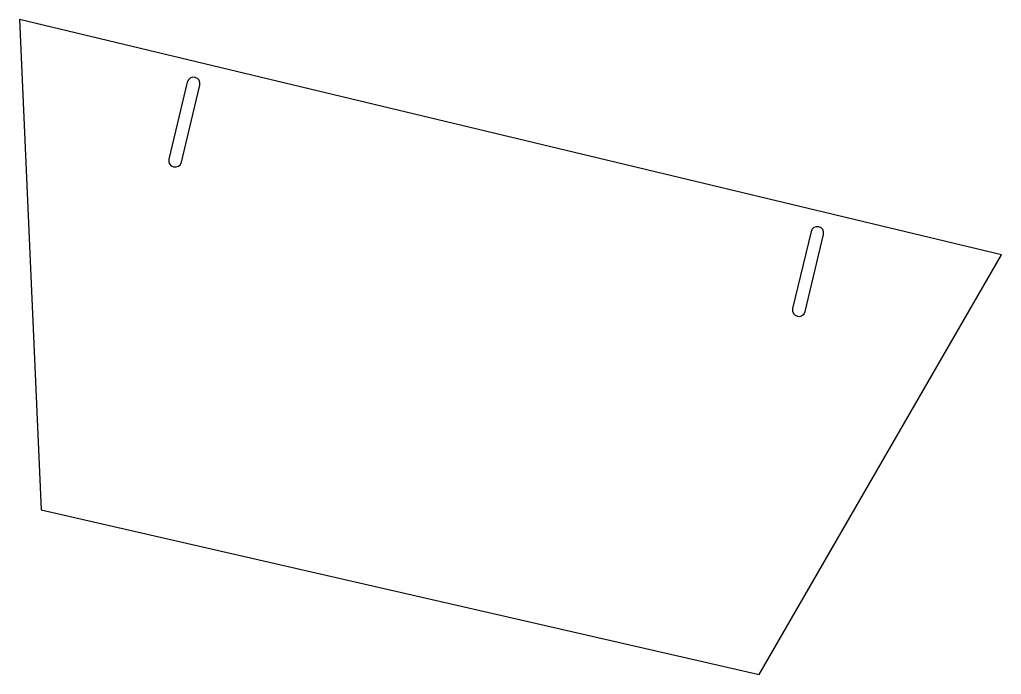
# Model space of a CAD drawing. Header units: millimetres. Extents: x -241 to 79, y 0 to 213.
import ezdxf

# ---------------------------------------------------------------- set-up
doc = ezdxf.new("R2010")
doc.units = ezdxf.units.MM

msp = doc.modelspace()

# ---------------------------------------------------------------- linework, layer by layer
at = {"color": 7, "linetype": 'Continuous', "lineweight": 25}
for p, q in [((79, 136.83), (-241, 213.48)), ((-241, 213.48), (-233.93, 53.64)), ((-186.35, 193.09), (-192.36, 168)), ((-188.27, 167.02), (-182.26, 192.11)), ((16.95, 144.39), (10.94, 119.3)), ((15.03, 118.32), (21.04, 143.41)), ((0, 0), (79, 136.83)), ((-233.93, 53.64), (0, 0))]:
    msp.add_line(p, q, dxfattribs=at)
for centre, start, end in [((-184.3, 192.6), 346.53, 166.53), ((-190.31, 167.51), 166.53, 346.53), ((19, 143.9), 346.53, 166.53), ((12.99, 118.81), 166.53, 346.53)]:
    msp.add_arc(centre, 2.1, start, end, dxfattribs=at)

doc.saveas('drawing.dxf')
